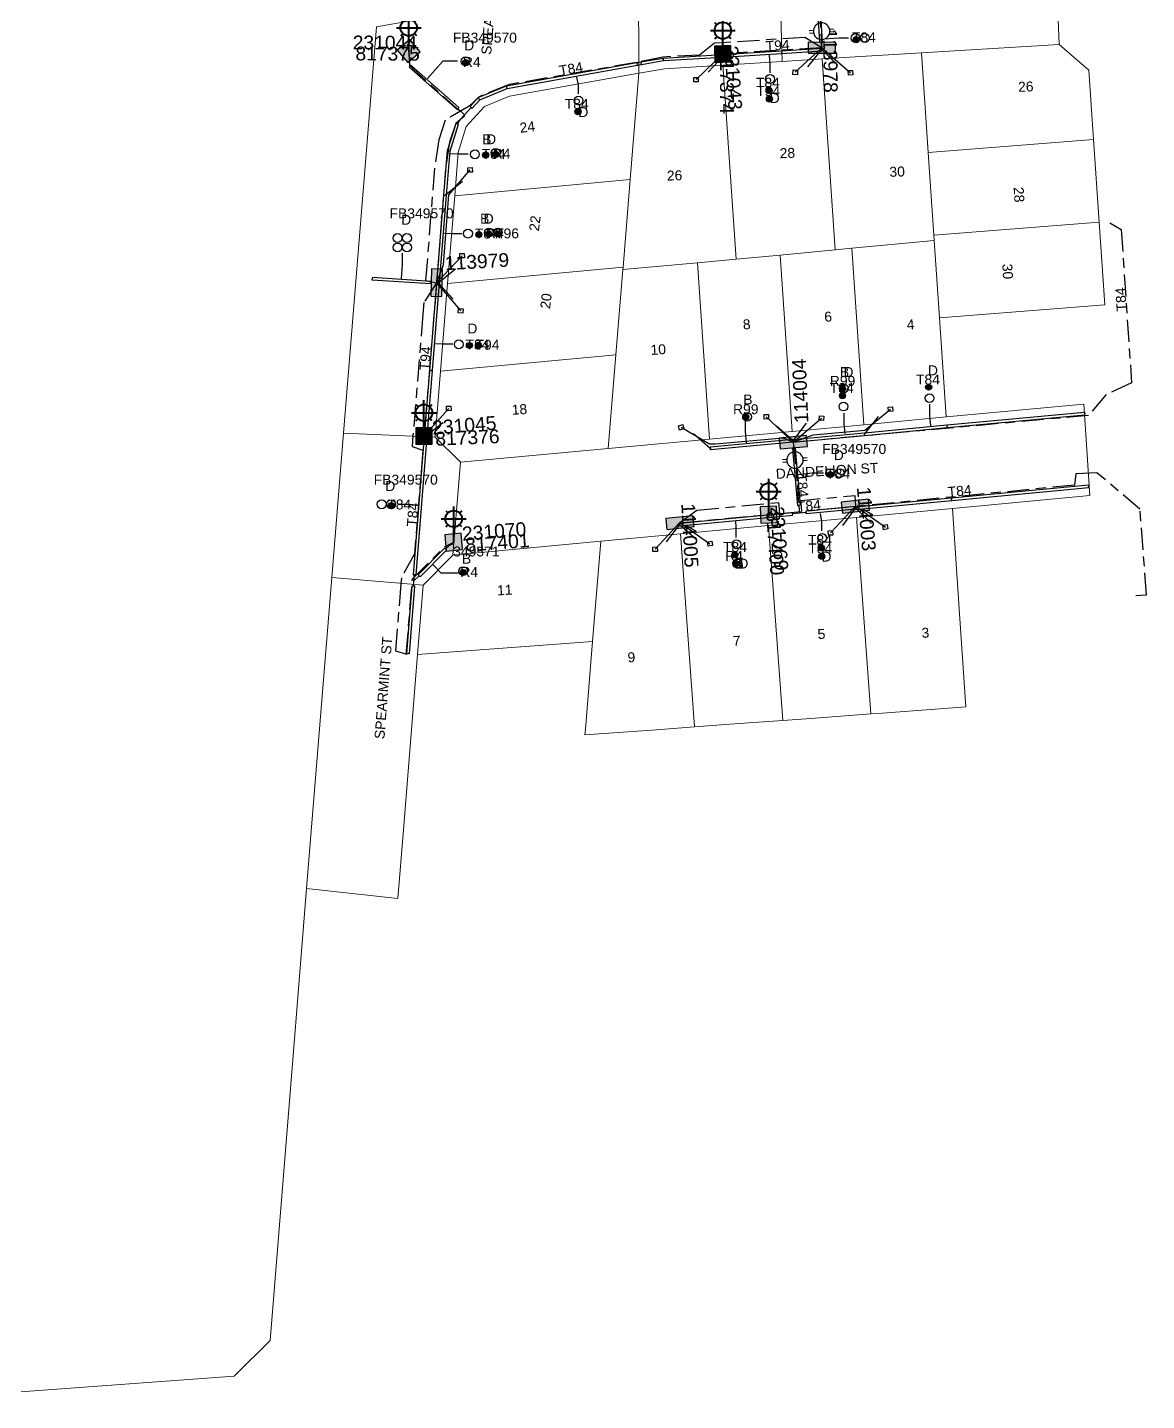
# Model space of a CAD drawing. Header units: metres. Extents: x 303957 to 307239, y 6268736 to 6272503.
# Drawn here: x 306156.7 to 306359.3, y 6269240.8 to 6269489.4 of the extents above; entities that cross this region are included whole.
import ezdxf
from ezdxf.enums import TextEntityAlignment as Align

# ---------------------------------------------------------------- set-up
doc = ezdxf.new("R2010")
doc.units = ezdxf.units.M
doc.linetypes.add('Cable Exist UG', pattern=[8.2, 4, -1.2, 1.8, -1.2])
doc.layers.get('0').update_dxf_attribs({"color": 6})
doc.layers.add('Cadastre Land Parcels_SP_EXT', color=9, linetype='Continuous', lineweight=5)
doc.layers.add('Cadastre Roads_SP_EXT', color=9, linetype='Continuous', lineweight=5)
for name, color, linetype in [('Duct_SP_EXT', 7, 'Continuous'), ('Equip_LV_EXT', 7, 'Continuous'), ('Equip_SP_SL_EXT', 7, 'Continuous'), ('Mains_LV_EXT', 7, 'Continuous'), ('Mains_LV_SL_EXT', 7, 'Continuous'), ('Services_SP_EXT', 7, 'Continuous'), ('SupportsUG_SP_LV_EXT', 7, 'Continuous'), ('SupportsUG_SP_LV_SL_EXT', 7, 'Continuous'), ('Trench_SP_EXT', 7, 'Continuous')]:
    doc.layers.add(name, color=color, linetype=linetype)
doc.styles.add('COLUMN_LABEL', font='arial.ttf')
doc.styles.add('iecARIAL', font='arial.ttf', dxfattribs={"height": 2})
doc.styles.add('POLE_LABEL', font='arial.ttf')
doc.styles.get("Standard").update_dxf_attribs({"font": 'arial.ttf'})

# ---------------------------------------------------------------- blocks, each defined once
blk = doc.blocks.new('COLUMN_EXT')
blk.add_hatch(color=256).paths.add_polyline_path([(-1.49, 1.48), (-1.49, -1.49), (1.48, -1.49), (1.48, 1.48)])
blk.add_lwpolyline([(-1.49, -1.49), (1.48, -1.49), (1.48, 1.48), (-1.49, 1.48)], close=True)
for tag, height, style, flags, p in [('ASSET_NUM', 2.5, 'COLUMN_LABEL', 8, (2, 2)), ('STRUCTURE_PLANT_NUMBER', 0.2, 'POLE_LABEL', 9, (1.81, 0.03)), ('STREET_CODE', 0.2, 'COLUMN_LABEL', 9, (1.81, -0.2))]:
    blk.add_attdef(tag, text='', height=height, dxfattribs=dict(style=style, flags=flags)).set_placement(p, align=Align.MIDDLE_LEFT)
at = {"flags": 1}
blk.add_attdef('Z', (1.81, -2.35), '', height=0.2, dxfattribs=at)
at = {"flags": 9}
for tag, p in [('COLUMN_TYPE', (1.81, -0.4)), ('OWNED_BY', (1.81, -0.6)), ('STATE', (1.81, -0.8)), ('USAGE', (1.81, -1)), ('STREETNAME', (1.81, -1.6)), ('SUBURB', (1.81, -1.8)), ('LEGEND', (1.81, -1.2)), ('LOCATION', (1.81, -1.4)), ('NOTES', (1.81, -2))]:
    blk.add_attdef(tag, text='', height=0.2, dxfattribs=at).set_placement(p, align=Align.MIDDLE_LEFT)
blk = doc.blocks.new('PILLAR_EXT')
blk.add_hatch(color=256).paths.add_polyline_path([(-2.475, 0.99), (-2.475, -0.99), (2.475, -0.99), (2.475, 0.99)])
blk.add_lwpolyline([(-2.475, -0.99), (2.475, -0.99), (2.475, 0.99), (-2.475, 0.99)], close=True)
at = {"style": 'iecARIAL', "flags": 8}
blk.add_attdef('ASSET_NUM', (1.5, 3.5), '', height=2.5, dxfattribs=at)
for tag, p, flags in [('OWNED_BY', (0, -0.2), 9), ('STATE', (0, -0.4), 9), ('SUPPORT_TYPE', (0, -0.6), 9), ('STREETNAME', (0, -1.8), 9), ('SUBURB', (0, -2), 1), ('USAGE', (0, -0.8), 9), ('LEGEND', (0, -1), 9), ('LOCATION', (0, -1.2), 9), ('NOTES', (0, -1.4), 9), ('PARENT', (0, -1.6), 9)]:
    blk.add_attdef(tag, p, '', height=0.2, dxfattribs=dict(flags=flags))
blk = doc.blocks.new('DUCT_EXT')
blk.add_circle((0, 0.8), 0.8)
at = {"flags": 1}
blk.add_attdef('Z', (0, 0), '', height=0.2, dxfattribs=at)
at = {"flags": 9}
for tag, p in [('DUCT_CODE', (0, 0)), ('XSECT_TYPE', (0, -0.2)), ('STATE', (0, -0.6)), ('FB_REFERENCE', (0, -0.4)), ('NOTES', (0, -0.8))]:
    blk.add_attdef(tag, text='', height=0.2, dxfattribs=at).set_placement(p, align=Align.MIDDLE_LEFT)
blk = doc.blocks.new('SL_LANTERN_EXT')
at = {"lineweight": 40}
for p, q in [((-1.46, 5.68), (-1.06, 5.28)), ((0, 1.97), (0, 6.47)), ((1.46, 5.68), (1.06, 5.28)), ((-2.25, 4.22), (2.25, 4.22)), ((-1.46, 2.76), (-1.06, 3.16)), ((0, 0), (0, 2.72)), ((1.46, 2.76), (1.06, 3.16))]:
    blk.add_line(p, q, dxfattribs=at)
blk.add_circle((0, 4.22), 1.5, dxfattribs=at)
at = {"style": 'iecARIAL', "flags": 8}
blk.add_attdef('ASSET_NUM', (1.5, 1.5), '', height=2.5, dxfattribs=at)
for tag, p, height, flags in [('OPERATING_VOLTAGE', (0.98, -1.65), 0.2, 9), ('ORIENTATION', (0.98, -1.85), 0.2, 9), ('OWNED_BY', (0.98, -2.05), 0.2, 9), ('STATE', (0.98, -2.25), 0.2, 9), ('CONSTRUCTED_VOLTAGE', (0.98, -0.65), 0.2, 9), ('CONTROL_TYPE', (0.98, -0.85), 0.2, 9), ('LANTERN_PURPOSE', (0.98, -1.05), 0.2, 9), ('LANTERN_TYPE', (0.98, -1.25), 0.2, 9), ('NO_PHASES', (0.98, -1.45), 0.2, 9), ('USAGE', (0.98, -2.45), 0.2, 9), ('CEXIST', (0.98, -2.65), 0.2, 9), ('LNUMBER', (2.18, -3.25), 2.5, 8), ('CNEW', (0.98, -2.85), 0.2, 9), ('CNUMBER', (0.98, -3.05), 0.2, 9), ('CREMOVE', (0.98, -3.25), 0.2, 9), ('CREPLACE', (0.98, -3.45), 0.2, 9), ('LKINGHEIGHT', (0.98, -3.65), 0.2, 9), ('LBRACKET', (0.98, -3.85), 0.2, 9), ('LBRACKETVOCAB', (0.98, -4.05), 0.2, 9), ('LCATEGORY', (0.98, -4.25), 0.2, 9), ('LCHARGE1', (0.98, -4.45), 0.2, 9), ('LCHARGE1PERCENT', (0.98, -4.65), 0.2, 9), ('LCHARGE2', (0.98, -4.85), 0.2, 9), ('LCHARGE2PERCENT', (0.98, -5.05), 0.2, 9), ('LCHARGE3', (0.98, -5.25), 0.2, 9), ('LCHARGE3PERCENT', (0.98, -5.45), 0.2, 9), ('LEXIST', (0.98, -5.65), 0.2, 9), ('LLAMP', (0.98, -5.85), 0.2, 9), ('LLAMPVOCAB', (0.98, -6.05), 0.2, 9), ('LMAST', (0.98, -6.25), 0.2, 9), ('LMASTVOCAB', (0.98, -6.45), 0.2, 9), ('LNEW', (0.98, -6.65), 0.2, 9), ('LANTNUMBER', (0.98, -6.85), 0.2, 9), ('LOUTREACH', (0.98, -7.25), 0.2, 9), ('LOUTREACHVOCAB', (0.98, -7.45), 0.2, 9), ('LRATECODE', (0.98, -7.65), 0.2, 9), ('STREETNAME', (0.98, -9.25), 0.2, 9), ('SUBURB', (0.98, -9.45), 0.2, 1), ('LREMOVE', (0.98, -7.85), 0.2, 9), ('LREPLACE', (0.98, -8.05), 0.2, 9), ('LTYPE', (0.98, -8.25), 0.2, 9), ('LTYPEVOCAB', (0.98, -8.45), 0.2, 9), ('LEGEND', (0.98, -8.65), 0.2, 9), ('LOCATION', (0.98, -8.85), 0.2, 9), ('NOTES', (0.98, -9.05), 0.2, 9)]:
    blk.add_attdef(tag, p, '', height=height, dxfattribs=dict(flags=flags))
blk = doc.blocks.new('CCP_EXT')
at = {"flags": 9}
blk.add_attdef('NOTES', text='', height=0.2, dxfattribs=at).set_placement((0, -2), align=Align.MIDDLE_LEFT)
blk.add_wipeout([(0, 0.57), (0.57, 0), (0, -0.57), (-0.57, 0)])
blk.add_lwpolyline([(-0.57, 0), (0, 0.57), (0.57, 0), (0, -0.57), (-0.57, 0)])
at = {"flags": 1}
blk.add_attdef('Z', (0, 0), '', height=0.2, dxfattribs=at)
at = {"flags": 9}
for tag, p in [('CCP_TYPE', (0, 0)), ('CONSTRUCTED_VOLTAGE', (0, -0.2)), ('OPERATING_VOLTAGE', (0, -0.6)), ('ORIENTATION', (0, -0.8)), ('OWNED_BY', (0, -1)), ('STATE', (0, -1.8)), ('NO_PHASES', (0, -0.4)), ('USAGE', (0, -1.2)), ('LEGEND', (0, -1.4)), ('LIFE_SUPPORT', (0, -1.6))]:
    blk.add_attdef(tag, text='', height=0.2, dxfattribs=at).set_placement(p, align=Align.MIDDLE_LEFT)
blk = doc.blocks.new('LV_UG_LINKS_OPEN_EXT')
blk.add_wipeout([(-0.25, 1.47), (-0.43, 1.43), (-0.61, 1.36), (-0.77, 1.28), (-0.93, 1.17), (-1.07, 1.05), (-1.19, 0.9), (-1.29, 0.75), (-1.38, 0.58), (-1.44, 0.4), (-1.48, 0.22), (-1.49, 0.03), (-1.49, -0.16), (-1.45, -0.34), (-1.4, -0.52), (-1.32, -0.69), (-1.23, -0.85), (-1.11, -1), (-0.98, -1.13), (-0.83, -1.24), (-0.66, -1.34), (-0.49, -1.41), (-0.31, -1.46), (-0.13, -1.49), (0.06, -1.49), (0.25, -1.47), (0.43, -1.43), (0.61, -1.36), (0.77, -1.28), (0.93, -1.17), (1.07, -1.05), (1.19, -0.9), (1.29, -0.75), (1.38, -0.58), (1.44, -0.4), (1.48, -0.22), (1.49, -0.03), (1.49, 0.16), (1.45, 0.34), (1.4, 0.52), (1.32, 0.69), (1.23, 0.85), (1.11, 1), (0.98, 1.13), (0.83, 1.24), (0.66, 1.34), (0.49, 1.41), (0.31, 1.46), (0.13, 1.49), (-0.06, 1.49)])
for p, q in [((-0.25, 1.47), (-0.25, 2.22)), ((0.25, 1.47), (0.25, 2.22)), ((-0.25, -1.47), (-0.25, -2.22)), ((0.25, -1.47), (0.25, -2.22))]:
    blk.add_line(p, q)
blk.add_lwpolyline([(0, -1.49, 1), (0, 1.49, 1)], format="xyb", close=True)
at = {"flags": 9}
for tag, p in [('ACTUAL_STATUS', (0, 0)), ('CONSTRUCTED_VOLTAGE', (0, -0.2)), ('OPERATING_VOLTAGE', (0, -0.6)), ('ORIENTATION', (0, -0.8)), ('STATE', (0, -1)), ('SWITCH_TYPE', (0, -1.2)), ('NO_PHASES', (0, -0.4)), ('USAGE', (0, -1.4)), ('NOTES', (0, -1.6))]:
    blk.add_attdef(tag, text='', height=0.2, dxfattribs=at).set_placement(p, align=Align.MIDDLE_LEFT)
at = {"flags": 1}
blk.add_attdef('Z', (0, 0), '', height=0.2, dxfattribs=at)
blk = doc.blocks.new('CABLE_LARGE_EXT')
h = blk.add_hatch(color=256)
edge = h.paths.add_edge_path()
edge.add_arc((0, 0.55), 0.55, 0, 360)
blk.add_circle((0, 0.55), 0.55)
at = {"flags": 1}
blk.add_attdef('Z', (0, 0), '', height=0.2, dxfattribs=at)
at = {"flags": 9}
for tag, p in [('COND_CODE', (0, 0)), ('STATE', (0, -0.4)), ('XSECT_SIZE', (0, -0.6)), ('FB_REFERENCE', (0, -0.2)), ('NOTES', (0, -0.8))]:
    blk.add_attdef(tag, text='', height=0.2, dxfattribs=at).set_placement(p, align=Align.MIDDLE_LEFT)

msp = doc.modelspace()

# ---------------------------------------------------------------- linework, layer by layer
at = {"layer": 'Cadastre Land Parcels_SP_EXT', "linetype": 'Continuous'}
msp.add_lwpolyline([(306133.97, 6269240.78), (306194.18, 6269245.2), (306200.66, 6269251.63), (306205.01, 6269305.5), (306207.28, 6269333.48), (306211.83, 6269389.77), (306213.95, 6269415.91), (306219.9, 6269489.52)], dxfattribs=at)
for points in [[(306305.95, 6269449.4), (306320.89, 6269450.8), (306320.83, 6269451.8), (306319.81, 6269466.76), (306318.58, 6269484.79), (306300.61, 6269483.69), (306302.96, 6269449.12), (306305.95, 6269449.4)], [(306349.72, 6269469.11), (306348.87, 6269481.65), (306343.54, 6269486.33), (306318.58, 6269484.79), (306319.81, 6269466.76), (306349.72, 6269469.11)], [(306278.06, 6269446.79), (306285.03, 6269447.45), (306282.64, 6269482.58), (306272.05, 6269481.93), (306267.42, 6269481.11), (306265.85, 6269461.84), (306264.56, 6269445.97), (306264.52, 6269445.54), (306278.06, 6269446.79)], [(306293, 6269448.19), (306302.96, 6269449.12), (306300.61, 6269483.69), (306293.39, 6269483.24), (306282.64, 6269482.58), (306285.03, 6269447.45), (306293, 6269448.19)], [(306265.85, 6269461.84), (306267.42, 6269481.11), (306244.02, 6269476.95), (306239.48, 6269475.06), (306236.17, 6269471.43), (306234.72, 6269466.74), (306234.08, 6269458.89), (306265.85, 6269461.84)], [(306350.74, 6269454.15), (306349.72, 6269469.11), (306319.81, 6269466.76), (306320.83, 6269451.8), (306350.74, 6269454.15)], [(306264.56, 6269445.97), (306265.85, 6269461.84), (306234.08, 6269458.89), (306232.79, 6269443.02), (306264.56, 6269445.97)], [(306351.76, 6269439.19), (306350.74, 6269454.15), (306320.83, 6269451.8), (306320.89, 6269450.8), (306321.84, 6269436.84), (306351.76, 6269439.19)], [(306323.06, 6269418.87), (306321.84, 6269436.84), (306320.89, 6269450.8), (306305.95, 6269449.4), (306308.12, 6269417.47), (306323.06, 6269418.87)], [(306295.17, 6269416.26), (306293, 6269448.19), (306285.03, 6269447.45), (306278.06, 6269446.79), (306280.22, 6269414.87), (306295.17, 6269416.26)], [(306308.12, 6269417.47), (306305.95, 6269449.4), (306302.96, 6269449.12), (306293, 6269448.19), (306295.17, 6269416.26), (306308.12, 6269417.47)], [(306263.26, 6269430.1), (306264.52, 6269445.54), (306264.56, 6269445.97), (306232.79, 6269443.02), (306231.51, 6269427.15), (306263.26, 6269430.1)], [(306280.22, 6269414.87), (306278.06, 6269446.79), (306264.52, 6269445.54), (306263.26, 6269430.1), (306261.88, 6269413.16), (306280.22, 6269414.87)], [(306261.88, 6269413.16), (306263.26, 6269430.1), (306231.51, 6269427.15), (306230.54, 6269415.19), (306235.11, 6269410.67), (306261.88, 6269413.16)], [(306298.54, 6269364.29), (306309.44, 6269365.1), (306306.84, 6269400.69), (306290.9, 6269399.2), (306293.47, 6269363.92), (306298.54, 6269364.29)], [(306311.51, 6269365.25), (306326.63, 6269366.36), (306326.51, 6269368.16), (306325.42, 6269384.12), (306324.19, 6269402.31), (306306.84, 6269400.69), (306309.44, 6269365.1), (306311.51, 6269365.25)], [(306270.59, 6269362.24), (306277.5, 6269362.75), (306274.96, 6269397.71), (306260.51, 6269396.37), (306259.04, 6269378.21), (306257.76, 6269362.33), (306257.67, 6269361.29), (306270.59, 6269362.24)], [(306285.56, 6269363.34), (306293.47, 6269363.92), (306290.9, 6269399.2), (306274.96, 6269397.71), (306277.5, 6269362.75), (306285.56, 6269363.34)], [(306259.04, 6269378.21), (306260.51, 6269396.37), (306233.75, 6269393.87), (306228.37, 6269388.43), (306227.36, 6269375.87), (306259.04, 6269378.21)]]:
    msp.add_lwpolyline(points, close=True, dxfattribs=at)
at = {"layer": 'Cadastre Roads_SP_EXT', "linetype": 'Continuous'}
msp.add_lwpolyline([(306224.79, 6269344.13), (306226.07, 6269360), (306227.36, 6269375.87), (306228.37, 6269388.43), (306211.83, 6269389.77), (306207.28, 6269333.48), (306223.78, 6269331.67), (306224.79, 6269344.13)], close=True, dxfattribs=at)
at = {"layer": 'Duct_SP_EXT'}
for p, q in [((306282.52, 6269484.52), (306293.27, 6269485.18)), ((306282.55, 6269484.04), (306293.3, 6269484.7)), ((306293.27, 6269485.18), (306300.49, 6269485.62)), ((306293.27, 6269485.18), (306293.29, 6269484.94)), ((306293.3, 6269484.7), (306293.29, 6269484.94)), ((306293.3, 6269484.7), (306300.52, 6269485.14)), ((306300.49, 6269485.62), (306300.51, 6269485.38)), ((306300.52, 6269485.14), (306300.51, 6269485.38)), ((306225.86, 6269482.21), (306226.02, 6269482.39)), ((306234.52, 6269474.55), (306225.86, 6269482.21)), ((306226.17, 6269482.57), (306226.02, 6269482.39)), ((306234.83, 6269474.91), (306226.17, 6269482.57)), ((306243.47, 6269478.82), (306267.08, 6269483.02)), ((306243.6, 6269478.36), (306267.16, 6269482.54)), ((306267.08, 6269483.02), (306267.8, 6269483.14)), ((306267.08, 6269483.02), (306267.12, 6269482.78)), ((306267.16, 6269482.54), (306267.12, 6269482.78)), ((306267.16, 6269482.54), (306267.88, 6269482.67)), ((306267.8, 6269483.14), (306271.82, 6269483.86)), ((306267.8, 6269483.14), (306267.8, 6269483.14)), ((306267.8, 6269483.14), (306267.84, 6269482.91)), ((306267.8, 6269483.14), (306267.84, 6269482.91)), ((306267.88, 6269482.67), (306267.84, 6269482.91)), ((306267.88, 6269482.67), (306267.84, 6269482.91)), ((306267.88, 6269482.67), (306271.88, 6269483.38)), ((306267.88, 6269482.67), (306267.88, 6269482.67)), ((306271.82, 6269483.86), (306282.52, 6269484.52)), ((306271.82, 6269483.86), (306271.85, 6269483.62)), ((306271.88, 6269483.38), (306271.85, 6269483.62)), ((306271.88, 6269483.38), (306282.55, 6269484.04)), ((306282.52, 6269484.52), (306282.54, 6269484.28)), ((306282.52, 6269484.52), (306282.54, 6269484.28)), ((306282.55, 6269484.04), (306282.54, 6269484.28)), ((306282.55, 6269484.04), (306282.54, 6269484.28)), ((306238.33, 6269476.69), (306243.47, 6269478.82)), ((306238.62, 6269476.28), (306243.6, 6269478.36)), ((306243.47, 6269478.82), (306243.53, 6269478.59)), ((306243.6, 6269478.36), (306243.53, 6269478.59)), ((306234.52, 6269474.55), (306234.68, 6269474.73)), ((306234.83, 6269474.91), (306234.68, 6269474.73)), ((306236.86, 6269475.07), (306238.33, 6269476.69)), ((306236.86, 6269475.07), (306237.04, 6269474.91)), ((306237.21, 6269474.74), (306237.04, 6269474.91)), ((306237.21, 6269474.74), (306238.62, 6269476.28)), ((306238.33, 6269476.69), (306238.48, 6269476.49)), ((306238.62, 6269476.28), (306238.48, 6269476.49)), ((306232.8, 6269467.11), (306234.32, 6269472)), ((306233.28, 6269467.02), (306234.78, 6269471.86)), ((306234.32, 6269472), (306234.55, 6269471.93)), ((306234.78, 6269471.86), (306234.55, 6269471.93)), ((306232.14, 6269459.05), (306232.8, 6269467.11)), ((306232.62, 6269459.01), (306233.28, 6269467.02)), ((306232.8, 6269467.11), (306233.04, 6269467.06)), ((306233.28, 6269467.02), (306233.04, 6269467.06)), ((306230.86, 6269443.17), (306232.14, 6269459.05)), ((306231.34, 6269443.14), (306232.62, 6269459.01)), ((306232.14, 6269459.05), (306232.38, 6269459.03)), ((306232.14, 6269459.05), (306232.38, 6269459.03)), ((306232.62, 6269459.01), (306232.38, 6269459.03)), ((306232.62, 6269459.01), (306232.38, 6269459.03)), ((306219.16, 6269443.65), (306219.17, 6269443.89)), ((306229.77, 6269442.95), (306219.16, 6269443.65)), ((306219.19, 6269444.13), (306219.17, 6269443.89)), ((306229.81, 6269443.42), (306219.19, 6269444.13)), ((306229.58, 6269427.3), (306230.86, 6269443.17)), ((306229.77, 6269442.95), (306229.79, 6269443.18)), ((306229.81, 6269443.42), (306229.79, 6269443.18)), ((306230.05, 6269427.26), (306231.34, 6269443.14)), ((306230.86, 6269443.17), (306231.1, 6269443.15)), ((306230.86, 6269443.17), (306231.1, 6269443.16)), ((306231.34, 6269443.14), (306231.1, 6269443.16)), ((306231.34, 6269443.14), (306231.1, 6269443.15)), ((306228.61, 6269415.34), (306229.58, 6269427.3)), ((306229.09, 6269415.3), (306230.05, 6269427.26)), ((306229.58, 6269427.3), (306229.81, 6269427.28)), ((306230.05, 6269427.26), (306229.81, 6269427.28)), ((306323.2, 6269417.42), (306348.11, 6269419.74)), ((306323.24, 6269416.94), (306348.15, 6269419.27)), ((306348.11, 6269419.74), (306348.13, 6269419.51)), ((306348.15, 6269419.27), (306348.13, 6269419.51)), ((306228.58, 6269415.37), (306226.55, 6269390.3)), ((306229.06, 6269415.33), (306227.03, 6269390.26)), ((306228.58, 6269415.37), (306228.82, 6269415.35)), ((306228.61, 6269415.34), (306228.85, 6269415.32)), ((306229.06, 6269415.33), (306228.82, 6269415.35)), ((306229.09, 6269415.3), (306228.85, 6269415.32)), ((306295.31, 6269414.81), (306308.26, 6269416.02)), ((306295.35, 6269414.33), (306308.3, 6269415.54)), ((306308.26, 6269416.02), (306323.2, 6269417.42)), ((306308.26, 6269416.02), (306308.28, 6269415.78)), ((306308.26, 6269416.02), (306308.28, 6269415.78)), ((306308.3, 6269415.54), (306308.28, 6269415.78)), ((306308.3, 6269415.54), (306308.28, 6269415.78)), ((306308.3, 6269415.54), (306323.24, 6269416.94)), ((306323.2, 6269417.42), (306323.22, 6269417.18)), ((306323.24, 6269416.94), (306323.22, 6269417.18)), ((306280.36, 6269413.42), (306280.38, 6269413.18)), ((306280.4, 6269412.94), (306280.38, 6269413.18)), ((306295.31, 6269414.81), (306295.33, 6269414.57)), ((306295.31, 6269414.81), (306295.33, 6269414.57)), ((306295.35, 6269414.33), (306295.33, 6269414.57)), ((306295.35, 6269414.33), (306295.33, 6269414.57)), ((306324.01, 6269404.24), (306348.82, 6269406.56)), ((306324.05, 6269403.76), (306348.87, 6269406.08)), ((306348.82, 6269406.56), (306348.84, 6269406.32)), ((306348.87, 6269406.08), (306348.84, 6269406.32)), ((306296.13, 6269402.84), (306296.37, 6269402.86)), ((306296.61, 6269402.88), (306296.37, 6269402.86)), ((306306.63, 6269402.64), (306297.66, 6269401.79)), ((306306.63, 6269402.64), (306306.66, 6269402.4)), ((306306.66, 6269402.62), (306324.01, 6269404.24)), ((306306.66, 6269402.62), (306306.69, 6269402.38)), ((306306.71, 6269402.14), (306324.05, 6269403.76)), ((306324.01, 6269404.24), (306324.03, 6269404)), ((306324.05, 6269403.76), (306324.03, 6269404)), ((306274.78, 6269399.64), (306290.72, 6269401.13)), ((306274.82, 6269399.17), (306290.77, 6269400.65)), ((306290.72, 6269401.13), (306290.95, 6269401.16)), ((306290.72, 6269401.13), (306290.75, 6269400.89)), ((306290.77, 6269400.65), (306290.75, 6269400.89)), ((306290.77, 6269400.65), (306291.01, 6269400.68)), ((306290.95, 6269401.16), (306290.98, 6269400.92)), ((306290.96, 6269401.16), (306295.24, 6269401.55)), ((306290.96, 6269401.16), (306290.98, 6269400.92)), ((306291.01, 6269400.68), (306290.98, 6269400.92)), ((306291, 6269400.68), (306290.98, 6269400.92)), ((306291, 6269400.68), (306295.29, 6269401.08)), ((306295.24, 6269401.55), (306295.26, 6269401.31)), ((306295.29, 6269401.08), (306295.26, 6269401.31)), ((306297.66, 6269401.79), (306297.68, 6269401.55)), ((306297.7, 6269401.31), (306297.68, 6269401.55)), ((306306.68, 6269402.16), (306297.7, 6269401.31)), ((306306.68, 6269402.16), (306306.66, 6269402.4)), ((306306.71, 6269402.14), (306306.69, 6269402.38)), ((306274.78, 6269399.64), (306274.8, 6269399.4)), ((306274.82, 6269399.17), (306274.8, 6269399.4)), ((306232.25, 6269395.11), (306227.48, 6269390.28)), ((306232.59, 6269394.77), (306227.82, 6269389.95)), ((306232.25, 6269395.11), (306232.42, 6269394.94)), ((306232.59, 6269394.77), (306232.42, 6269394.94)), ((306226.55, 6269390.3), (306226.79, 6269390.28)), ((306227.03, 6269390.26), (306226.79, 6269390.28)), ((306227.48, 6269390.28), (306227.65, 6269390.12)), ((306225.42, 6269376.03), (306226.39, 6269388.28)), ((306225.9, 6269375.99), (306226.87, 6269388.24)), ((306226.39, 6269388.28), (306226.63, 6269388.26)), ((306226.87, 6269388.24), (306226.63, 6269388.26)), ((306227.82, 6269389.95), (306227.65, 6269390.12)), ((306225.42, 6269376.03), (306225.66, 6269376.01)), ((306225.9, 6269375.99), (306225.66, 6269376.01))]:
    msp.add_line(p, q, dxfattribs=at)
for points in [[(306305.4, 6269487.47), (306303.7, 6269487.47), (306300.88, 6269487.25)], [(306234.61, 6269483.26), (306231.96, 6269483.26), (306229.18, 6269480.13)], [(306291.19, 6269481.18), (306291.19, 6269482.75), (306291.05, 6269484.35)], [(306256.49, 6269477.35), (306256.49, 6269478.92), (306256.21, 6269480.38)], [(306236.54, 6269466.47), (306234.74, 6269466.47), (306233.36, 6269466.53)], [(306235.38, 6269452), (306233.59, 6269452), (306232.21, 6269452.06)], [(306224.59, 6269448.55), (306224.59, 6269446.46), (306224.42, 6269443.93)], [(306233.76, 6269432.03), (306231.97, 6269432.03), (306230.59, 6269432.08)], [(306320.05, 6269421.19), (306320.05, 6269419.16), (306320.22, 6269417.28)], [(306286.66, 6269418.2), (306286.66, 6269416.26), (306286.84, 6269414.17)], [(306304.53, 6269419.58), (306304.53, 6269417.64), (306304.72, 6269415.89)], [(306300.83, 6269408.67), (306298.73, 6269408.67), (306296.29, 6269408.4)], [(306223.8, 6269403.06), (306225.65, 6269403.06), (306227.3, 6269402.93)], [(306285.05, 6269397.04), (306285.05, 6269398.9), (306284.97, 6269399.97)], [(306235.02, 6269390.6), (306231.65, 6269390.6), (306230.12, 6269392.13)]]:
    msp.add_lwpolyline(points, dxfattribs=at)
at = {"layer": 'Mains_LV_EXT', "linetype": 'Cable Exist UG'}
for points in [[(306300.49, 6269485.73), (306282.68, 6269484.63)], [(306230.8, 6269443.18), (306228.5, 6269439.57), (306228.5, 6269439.57), (306228.33, 6269437.47), (306226.53, 6269415.54), (306226.37, 6269413.53), (306228.32, 6269412.84), (306228.32, 6269412.84), (306226.79, 6269394.08), (306224.43, 6269389.72), (306224.43, 6269389.72), (306224.35, 6269388.68), (306223.37, 6269376.53), (306225.38, 6269375.94)], [(306230.78, 6269443), (306230.33, 6269437.31), (306228.52, 6269415.38)]]:
    msp.add_lwpolyline(points, dxfattribs=at)
at = {"layer": 'Mains_LV_SL_EXT', "linetype": 'Cable Exist UG'}
for points in [[(306274.82, 6269399.7), (306290.7, 6269401.18)], [(306225.32, 6269375.86), (306226.43, 6269389.57), (306232.34, 6269395.42), (306233.91, 6269396.21)]]:
    msp.add_lwpolyline(points, dxfattribs=at)
at = {"layer": 'Trench_SP_EXT', "linetype": 'Cable Exist UG'}
for points in [[(306226.02, 6269482.39), (306225.77, 6269485.13)], [(306300.53, 6269485.72), (306300.47, 6269486.59)], [(306300.51, 6269485.38), (306303.68, 6269482.37)], [(306234.68, 6269474.73), (306235.83, 6269473.58)], [(306237.04, 6269474.91), (306235.83, 6269473.58)], [(306235.83, 6269473.58), (306235.03, 6269472.67), (306234.55, 6269471.93)], [(306231.1, 6269443.16), (306234.54, 6269445.95)], [(306228.82, 6269415.35), (306232.29, 6269418.2)], [(306295.33, 6269414.57), (306298.03, 6269418.07)], [(306295.36, 6269414.27), (306295.45, 6269413.52)], [(306296.37, 6269402.86), (306296.52, 6269401.44)], [(306296.53, 6269401.44), (306295.26, 6269401.31)], [(306297.68, 6269401.55), (306296.53, 6269401.44)], [(306306.69, 6269402.38), (306309.95, 6269399.2)], [(306274.8, 6269399.4), (306278.05, 6269396.49)], [(306226.7, 6269389.19), (306226.79, 6269390.28)], [(306226.63, 6269388.26), (306226.7, 6269389.19)], [(306227.65, 6269390.12), (306226.7, 6269389.2)]]:
    msp.add_lwpolyline(points, dxfattribs=at)
msp.add_lwpolyline([(306232.42, 6269394.94), (306232.98, 6269395.5), (306232.98, 6269395.5, -0.131129), (306233.57, 6269395.83), (306233.57, 6269395.83), (306233.93, 6269395.92)], format="xyb", dxfattribs=at)

# ---------------------------------------------------------------- block references
at = {"layer": 'Duct_SP_EXT'}
for name, p in [('DUCT_EXT', (306306.64, 6269486.68)), ('DUCT_EXT', (306308.34, 6269486.68)), ('DUCT_EXT', (306236.05, 6269482.45)), ('CABLE_LARGE_EXT', (306236.08, 6269482.48)), ('DUCT_EXT', (306291.16, 6269479.25)), ('DUCT_EXT', (306256.51, 6269475.35)), ('DUCT_EXT', (306241.49, 6269465.87)), ('DUCT_EXT', (306237.74, 6269465.61)), ('CABLE_LARGE_EXT', (306239.68, 6269465.76)), ('CABLE_LARGE_EXT', (306241.49, 6269465.87)), ('DUCT_EXT', (306236.49, 6269451.27)), ('CABLE_LARGE_EXT', (306238.45, 6269451.35)), ('DUCT_EXT', (306240.26, 6269451.46)), ('CABLE_LARGE_EXT', (306240.26, 6269451.46)), ('DUCT_EXT', (306241.9, 6269451.46)), ('CABLE_LARGE_EXT', (306241.9, 6269451.46)), ('DUCT_EXT', (306223.74, 6269450.46)), ('DUCT_EXT', (306223.74, 6269448.76)), ('DUCT_EXT', (306225.44, 6269450.46)), ('DUCT_EXT', (306225.44, 6269448.76)), ('DUCT_EXT', (306234.82, 6269431.21)), ('CABLE_LARGE_EXT', (306236.74, 6269431.26)), ('CABLE_LARGE_EXT', (306238.38, 6269431.3)), ('DUCT_EXT', (306320.05, 6269421.47)), ('DUCT_EXT', (306304.46, 6269419.95)), ('DUCT_EXT', (306302.07, 6269407.9)), ('CABLE_LARGE_EXT', (306302.07, 6269407.9)), ('DUCT_EXT', (306303.77, 6269407.9)), ('DUCT_EXT', (306220.87, 6269402.26)), ('DUCT_EXT', (306222.57, 6269402.26)), ('CABLE_LARGE_EXT', (306222.59, 6269402.28)), ('DUCT_EXT', (306300.6, 6269396.14)), ('DUCT_EXT', (306285.1, 6269395.01)), ('DUCT_EXT', (306235.62, 6269390.16)), ('CABLE_LARGE_EXT', (306235.62, 6269390.16))]:
    msp.add_blockref(name, p, dxfattribs=at)
for name, p, rotation in [('CABLE_LARGE_EXT', (306306.21, 6269487.17), 269.9999999999998), ('CABLE_LARGE_EXT', (306290.45, 6269477.96), 269.9999999999998), ('CABLE_LARGE_EXT', (306290.51, 6269476.46), 269.9999999999998), ('CABLE_LARGE_EXT', (306255.85, 6269474.14), 269.9999999999998), ('DUCT_EXT', (306303.74, 6269424.01), 270.3390244199623), ('CABLE_LARGE_EXT', (306303.74, 6269424.01), 270.3390244199623), ('CABLE_LARGE_EXT', (306303.74, 6269422.72), 270.3390244199623), ('CABLE_LARGE_EXT', (306319.34, 6269424.26), 270.3390244199623), ('DUCT_EXT', (306286.22, 6269418.88), 270.3390244199623), ('CABLE_LARGE_EXT', (306286.22, 6269418.88), 270.3390244199623), ('CABLE_LARGE_EXT', (306299.91, 6269395.16), 269.9999999999998), ('CABLE_LARGE_EXT', (306285.35, 6269393.9), 90.33902441996251), ('DUCT_EXT', (306284.45, 6269392.32), 270.3390244199623), ('CABLE_LARGE_EXT', (306284.45, 6269392.32), 270.3390244199623), ('CABLE_LARGE_EXT', (306299.96, 6269393.65), 269.9999999999998)]:
    msp.add_blockref(name, p, dxfattribs=dict(at, rotation=rotation))
at = {"layer": 'Equip_SP_SL_EXT'}
ref = msp.add_blockref('SL_LANTERN_EXT', (306225.77, 6269485.13), dxfattribs=at)
ref.add_attrib('ASSET_NUM', '231044', dxfattribs={"layer": '0', "height": 2.5, "rotation": 359.7652, "style": 'iecARIAL'}).set_placement((306227.27, 6269486.63), align=Align.MIDDLE_RIGHT)
ref = msp.add_blockref('SL_LANTERN_EXT', (306282.62, 6269484.6), dxfattribs=at)
ref.add_attrib('ASSET_NUM', '231043', dxfattribs={"layer": '0', "height": 2.5, "rotation": 273.8956, "style": 'iecARIAL'}).set_placement((306284.12, 6269486.1), align=Align.MIDDLE_LEFT)
ref = msp.add_blockref('SL_LANTERN_EXT', (306228.51, 6269415.41), dxfattribs=at)
ref.add_attrib('ASSET_NUM', '231045', dxfattribs={"layer": '0', "height": 2.5, "rotation": 4.5384, "style": 'iecARIAL'}).set_placement((306230.01, 6269416.91), align=Align.MIDDLE_LEFT)
ref = msp.add_blockref('SL_LANTERN_EXT', (306290.93, 6269401.17), dxfattribs=at)
ref.add_attrib('ASSET_NUM', '231069', dxfattribs={"layer": '0', "height": 2.5, "rotation": 274.0856, "style": 'iecARIAL'}).set_placement((306292.43, 6269402.67), align=Align.MIDDLE_LEFT)
ref = msp.add_blockref('SL_LANTERN_EXT', (306233.91, 6269396.21), dxfattribs=at)
ref.add_attrib('ASSET_NUM', '231070', dxfattribs={"layer": '0', "height": 2.5, "rotation": 4.4922, "style": 'iecARIAL'}).set_placement((306235.41, 6269397.71), align=Align.MIDDLE_LEFT)
at = {"layer": 'SupportsUG_SP_LV_EXT'}
ref = msp.add_blockref('PILLAR_EXT', (306300.53, 6269485.72), dxfattribs=dict(at, rotation=179.5203854522004))
ref.add_attrib('ASSET_NUM', '113978', dxfattribs={"layer": '0', "height": 2.5, "rotation": 270.6904, "style": 'iecARIAL'}).set_placement((306302.03, 6269489.22), align=Align.MIDDLE_LEFT)
ref = msp.add_blockref('PILLAR_EXT', (306230.8, 6269443.18), dxfattribs=dict(at, rotation=268.5277549382071))
ref.add_attrib('ASSET_NUM', '113979', dxfattribs={"layer": '0', "height": 2.5, "rotation": 3.2415, "style": 'iecARIAL'}).set_placement((306232.3, 6269446.68), align=Align.MIDDLE_LEFT)
ref = msp.add_blockref('PILLAR_EXT', (306295.37, 6269414.28), dxfattribs=dict(at, rotation=5.160821873473834))
ref.add_attrib('ASSET_NUM', '114004', dxfattribs={"layer": '0', "height": 2.5, "rotation": 92.414, "style": 'iecARIAL'}).set_placement((306296.87, 6269417.78), align=Align.MIDDLE_LEFT)
ref = msp.add_blockref('PILLAR_EXT', (306306.63, 6269402.72), dxfattribs=dict(at, rotation=186.0008148665163))
ref.add_attrib('ASSET_NUM', '114003', dxfattribs={"layer": '0', "height": 2.5, "rotation": 274.7886, "style": 'iecARIAL'}).set_placement((306308.13, 6269406.22), align=Align.MIDDLE_LEFT)
ref = msp.add_blockref('PILLAR_EXT', (306274.85, 6269399.75), dxfattribs=dict(at, rotation=185.8509697583528))
ref.add_attrib('ASSET_NUM', '114005', dxfattribs={"layer": '0', "height": 2.5, "rotation": 273.1322, "style": 'iecARIAL'}).set_placement((306276.35, 6269403.25), align=Align.MIDDLE_LEFT)
at = {"layer": 'SupportsUG_SP_LV_SL_EXT'}
ref = msp.add_blockref('COLUMN_EXT', (306225.77, 6269485.13), dxfattribs=dict(at, rotation=310.2363583974023))
ref.add_attrib('ASSET_NUM', '817375', dxfattribs={"layer": '0', "height": 2.5, "rotation": 359.7652, "style": 'COLUMN_LABEL'}).set_placement((306227.77, 6269485.88), align=Align.TOP_RIGHT)
ref = msp.add_blockref('COLUMN_EXT', (306282.62, 6269484.6), dxfattribs=dict(at, rotation=91.85046952076665))
ref.add_attrib('ASSET_NUM', '817374', dxfattribs={"layer": '0', "height": 2.5, "rotation": 270, "style": 'COLUMN_LABEL'}).set_placement((306284.62, 6269485.35), align=Align.TOP_LEFT)
ref = msp.add_blockref('COLUMN_EXT', (306228.51, 6269415.41), dxfattribs=dict(at, rotation=180.1016706207798))
ref.add_attrib('ASSET_NUM', '817376', dxfattribs={"layer": '0', "height": 2.5, "rotation": 2.3523, "style": 'COLUMN_LABEL'}).set_placement((306230.51, 6269416.16), align=Align.TOP_LEFT)
ref = msp.add_blockref('COLUMN_EXT', (306290.93, 6269401.17), dxfattribs=dict(at, rotation=272.7460381925027))
ref.add_attrib('ASSET_NUM', '817400', dxfattribs={"layer": '0', "height": 2.5, "rotation": 274.0856, "style": 'COLUMN_LABEL'}).set_placement((306292.93, 6269401.92), align=Align.TOP_LEFT)
ref = msp.add_blockref('COLUMN_EXT', (306233.91, 6269396.21), dxfattribs=dict(at, rotation=275.4670475567293))
ref.add_attrib('ASSET_NUM', '817401', dxfattribs={"layer": '0', "height": 2.5, "rotation": 4.1051, "style": 'COLUMN_LABEL'}).set_placement((306235.91, 6269396.96), align=Align.TOP_LEFT)

# ---------------------------------------------------------------- texts
at = {"layer": 'Cadastre Land Parcels_SP_EXT', "linetype": 'Continuous'}
for s, rotation, p in [('26', 1.9757, (306336.1, 6269477.73)), ('24', 7.465, (306245.96, 6269470.29)), ('28', 1.9723, (306292.94, 6269465.71)), ('26', 1.9718, (306272.52, 6269461.65)), ('30', 1.9766, (306312.81, 6269462.34)), ('28', 273.2632, (306335.27, 6269460.46)), ('22', 83.0827, (306249.32, 6269452.43)), ('30', 273.2672, (306333.21, 6269446.56)), ('20', 83.0897, (306251.33, 6269438.36)), ('6', 3.4938, (306301.04, 6269436.09)), ('8', 3.488, (306286.3, 6269434.71)), ('4', 3.4918, (306315.97, 6269434.68)), ('10', 3.4714, (306269.59, 6269430.09)), ('18', 3.4837, (306244.46, 6269419.25)), ('11', 3.4864, (306241.81, 6269386.55)), ('5', 3.4911, (306299.84, 6269378.64)), ('3', 3.4931, (306318.65, 6269378.85)), ('7', 3.4802, (306284.48, 6269377.38)), ('9', 3.4745, (306265.43, 6269374.42))]:
    msp.add_text(s, height=1.8, rotation=rotation, dxfattribs=at).set_placement(p)
at = {"layer": 'Cadastre Roads_SP_EXT'}
for s, rotation, p in [('SPEARMINT ST', 85.3556, (306240.68, 6269484.39)), ('DANDELION ST', 3.4911, (306292.27, 6269407.66)), ('SPEARMINT ST', 85.5694, (306221.35, 6269360.48))]:
    msp.add_text(s, height=1.8, rotation=rotation, dxfattribs=at).set_placement(p)
at = {"layer": 'Duct_SP_EXT'}
for s, p in [('FB349570', (306233.75, 6269486.65)), ('T84', (306306, 6269486.71)), ('D', (306235.8, 6269485.25)), ('R4', (306235.57, 6269482.23)), ('T84', (306288.62, 6269478.48)), ('T94', (306288.68, 6269476.98)), ('D', (306291.11, 6269475.71)), ('T84', (306254.01, 6269474.66)), ('D', (306256.46, 6269473.17)), ('B', (306239.05, 6269468.24)), ('D', (306239.77, 6269468.24)), ('T84', (306238.97, 6269465.6)), ('R4', (306240.98, 6269465.62)), ('FB349570', (306222.29, 6269454.83)), ('D', (306224.39, 6269453.67)), ('B', (306238.67, 6269453.88)), ('D', (306239.33, 6269453.87)), ('T84', (306237.74, 6269451.18)), ('R4', (306239.74, 6269451.2)), ('T96', (306241.39, 6269451.2)), ('D', (306236.38, 6269433.98)), ('T84', (306236.03, 6269431.09)), ('T94', (306237.86, 6269431.04)), ('B', (306303.83, 6269426.09)), ('D', (306304.46, 6269426.1)), ('D', (306319.75, 6269426.4)), ('T84', (306301.99, 6269423.21)), ('R99', (306301.99, 6269424.5)), ('T84', (306317.59, 6269424.75)), ('B', (306286.33, 6269421.12)), ('FB349570', (306300.6, 6269412.17)), ('D', (306302.71, 6269411.06)), ('FB349570', (306219.42, 6269406.61)), ('T84', (306301.33, 6269407.69)), ('D', (306221.51, 6269405.45)), ('T84', (306221.88, 6269402.12)), ('349571', (306233.81, 6269393.61)), ('T84', (306282.66, 6269394.42)), ('B', (306235.41, 6269392.31)), ('R4', (306283.05, 6269392.81)), ('B', (306284.74, 6269391.42)), ('D', (306285.43, 6269391.42)), ('D', (306300.48, 6269392.68)), ('R4', (306235.1, 6269389.9))]:
    msp.add_text(s, height=1.8, dxfattribs=at).set_placement(p)
at = {"layer": 'Mains_LV_EXT'}
for s, rotation, p in [('T94', 3.5394, (306290.44, 6269485.11)), ('T84', 9.8458, (306253.16, 6269480.66)), ('T84', 93.9593, (306355.74, 6269438.04)), ('T94', 85.2982, (306229.5, 6269427.24)), ('T84', 5.3353, (306323.41, 6269404.38)), ('T84', 85.3535, (306227.19, 6269398.95)), ('T84', 5.3353, (306296.14, 6269401.69))]:
    msp.add_text(s, height=1.8, rotation=rotation, dxfattribs=at).set_placement(p)

# ---------------------------------------------------------------- next in the draw order: block references
at = {"layer": 'Services_SP_EXT'}
for p, rotation in [((306277.77, 6269479.94), 43.85046960529316), ((306295.74, 6269481.27), 41.52038547563622), ((306305.74, 6269481.19), 137.5203851170515), ((306236.88, 6269463.6), 226.2617159668545), ((306235.43, 6269448.07), 226.5277550470753), ((306235.17, 6269438.07), 130.5277549866682), ((306233, 6269420.42), 228.1016708547987), ((306312.97, 6269420.28), 50.70249733250641), ((306275.09, 6269416.99), 329.4524282944109), ((306290.49, 6269418.91), 316.5011210609583), ((306300.49, 6269418.65), 220.5011212462266), ((306302.11, 6269397.87), 48.00081506190277), ((306312.06, 6269398.92), 144.0008151464743), ((306270.35, 6269394.9), 47.85097003179464), ((306280.3, 6269395.92), 143.8509700469567)]:
    msp.add_blockref('CCP_EXT', p, dxfattribs=dict(at, rotation=rotation))

# ---------------------------------------------------------------- next in the draw order: linework, layer by layer
at = {"layer": 'Cadastre Roads_SP_EXT', "linetype": 'Continuous'}
for points in [[(306300.61, 6269483.69), (306318.58, 6269484.79), (306343.54, 6269486.33), (306342.87, 6269502.91), (306317.88, 6269501.37), (306292.88, 6269499.84), (306293.39, 6269483.24), (306300.61, 6269483.69)], [(306231.51, 6269427.15), (306232.79, 6269443.02), (306234.08, 6269458.89), (306234.72, 6269466.74), (306236.17, 6269471.43), (306239.48, 6269475.06), (306244.02, 6269476.95), (306267.42, 6269481.11), (306267.36, 6269497.95), (306219.9, 6269489.52), (306213.95, 6269415.91), (306230.54, 6269415.19), (306231.51, 6269427.15)], [(306260.51, 6269396.37), (306274.96, 6269397.71), (306290.9, 6269399.2), (306306.84, 6269400.69), (306324.19, 6269402.31), (306349.09, 6269404.63), (306347.97, 6269421.2), (306323.06, 6269418.87), (306308.12, 6269417.47), (306295.17, 6269416.26), (306280.22, 6269414.87), (306261.88, 6269413.16), (306235.11, 6269410.67), (306233.75, 6269393.87), (306260.51, 6269396.37)]]:
    msp.add_lwpolyline(points, close=True, dxfattribs=at)
at = {"layer": 'Duct_SP_EXT'}
msp.add_lwpolyline([(306300.53, 6269398.27), (306300.53, 6269399.88), (306300.33, 6269401.4)], dxfattribs=at)
at = {"layer": 'Mains_LV_EXT', "linetype": 'Cable Exist UG'}
for points in [[(306352.7, 6269454.04), (306354.76, 6269452.83), (306354.76, 6269452.83), (306356.61, 6269425.05), (306352.04, 6269422.96), (306352.04, 6269422.96), (306348.85, 6269419.14), (306295.36, 6269414.27)], [(306357.38, 6269386.53), (306359.33, 6269386.64), (306359.33, 6269386.64), (306358.14, 6269402.15), (306350.34, 6269408.78), (306346.5, 6269408.55), (306346.27, 6269406.52), (306346.27, 6269406.52), (306306.97, 6269402.7)], [(306274.85, 6269399.75), (306277.9, 6269402), (306277.9, 6269402), (306292.72, 6269403.38), (306292.91, 6269401.39), (306292.91, 6269401.39), (306306.56, 6269402.66)]]:
    msp.add_lwpolyline(points, dxfattribs=at)
at = {"layer": 'Mains_LV_SL_EXT', "linetype": 'Cable Exist UG'}
msp.add_lwpolyline([(306225.77, 6269485.13), (306225.92, 6269482.49), (306235.9, 6269473.4), (306234.28, 6269472.02), (306234.28, 6269472.02), (306233.17, 6269468.6), (306232.42, 6269463.73), (306230.8, 6269443.26)], dxfattribs=at)
at = {"layer": 'Services_SP_EXT'}
for points in [[(306300.53, 6269485.72), (306295.74, 6269481.27)], [(306300.53, 6269485.72), (306305.74, 6269481.19)], [(306282.62, 6269484.6), (306277.77, 6269479.94)], [(306230.8, 6269443.18), (306232.05, 6269446.39), (306232.05, 6269446.39), (306233.05, 6269459.08), (306236.88, 6269463.6)], [(306230.8, 6269443.18), (306235.43, 6269448.07)], [(306230.8, 6269443.18), (306235.17, 6269438.07)], [(306228.51, 6269415.41), (306233, 6269420.42)], [(306295.37, 6269414.28), (306299, 6269415.61), (306299, 6269415.61), (306308.32, 6269416.46), (306312.97, 6269420.28)], [(306295.37, 6269414.28), (306290.49, 6269418.91)], [(306295.37, 6269414.28), (306300.49, 6269418.65)], [(306306.63, 6269402.72), (306302.11, 6269397.87)], [(306306.63, 6269402.72), (306312.06, 6269398.92)], [(306274.85, 6269399.75), (306270.35, 6269394.9)], [(306274.85, 6269399.75), (306280.3, 6269395.92)]]:
    msp.add_lwpolyline(points, dxfattribs=at)
at = {"layer": 'Trench_SP_EXT', "linetype": 'Cable Exist UG'}
for points in [[(306300.51, 6269485.38), (306297.74, 6269482.01)], [(306282.71, 6269484.22), (306279.58, 6269480.89)], [(306232.39, 6269459.09), (306235.82, 6269461.82)], [(306231.1, 6269443.15), (306234.07, 6269439.9)], [(306308.33, 6269415.79), (306311.02, 6269419.25)], [(306280.34, 6269413.17), (306277.05, 6269416.08)], [(306295.33, 6269414.57), (306292.02, 6269417.5)], [(306306.66, 6269402.4), (306303.97, 6269398.8)], [(306274.8, 6269399.4), (306272.09, 6269395.9)]]:
    msp.add_lwpolyline(points, dxfattribs=at)

# ---------------------------------------------------------------- next in the draw order: texts
at = {"layer": 'Duct_SP_EXT'}
for s, p in [('R99', (306284.47, 6269419.37)), ('T84', (306298.04, 6269395.7)), ('T84', (306298.09, 6269394.16))]:
    msp.add_text(s, height=1.8, dxfattribs=at).set_placement(p)

# ---------------------------------------------------------------- next in the draw order: block references
at = {"layer": 'Equip_LV_EXT'}
for p, rotation in [((306300.5, 6269488.72), 275.2410610331112), ((306295.68, 6269411.08), 95.50058832497422)]:
    msp.add_blockref('LV_UG_LINKS_OPEN_EXT', p, dxfattribs=dict(at, rotation=rotation))

# ---------------------------------------------------------------- next in the draw order: linework, layer by layer
at = {"layer": 'Duct_SP_EXT'}
for p, q in [((306300.18, 6269486.72), (306299.56, 6269497.41)), ((306300.65, 6269486.75), (306300.04, 6269497.43)), ((306300.18, 6269486.72), (306300.42, 6269486.73)), ((306300.65, 6269486.75), (306300.42, 6269486.73)), ((306295.31, 6269414.81), (306280.36, 6269413.42)), ((306295.35, 6269414.33), (306280.4, 6269412.94)), ((306295.22, 6269413.26), (306295.46, 6269413.28)), ((306295.22, 6269413.26), (306296.13, 6269402.84)), ((306295.7, 6269413.3), (306295.46, 6269413.28)), ((306295.7, 6269413.3), (306296.61, 6269402.88))]:
    msp.add_line(p, q, dxfattribs=at)
at = {"layer": 'Mains_LV_EXT', "linetype": 'Cable Exist UG'}
for points in [[(306285.47, 6269532.71), (306281.48, 6269531.75), (306281.48, 6269531.75), (306281.71, 6269514.26), (306283.73, 6269512.49), (306283.73, 6269512.49), (306283.85, 6269502.46), (306291.62, 6269495.86), (306299.86, 6269496.4), (306300.53, 6269485.72)], [(306300.53, 6269485.72), (306297.47, 6269487.57), (306297.47, 6269487.57), (306282.21, 6269486.61), (306281.14, 6269486.55), (306278.4, 6269484.4), (306278.4, 6269484.4), (306271.75, 6269484.03), (306266.98, 6269483.06), (306243.93, 6269479.06), (306238.49, 6269476.86), (306236.71, 6269475.16), (306232.37, 6269472.63), (306232.37, 6269472.63), (306231.2, 6269469.02), (306230.43, 6269463.92), (306228.82, 6269443.56), (306230.8, 6269443.18)], [(306295.37, 6269414.28), (306296.13, 6269406.45), (306296.28, 6269403.71), (306296.28, 6269403.71), (306306.55, 6269404.67), (306306.63, 6269402.72)]]:
    msp.add_lwpolyline(points, dxfattribs=at)
at = {"layer": 'Services_SP_EXT'}
msp.add_lwpolyline([(306275.09, 6269416.99), (306280.2, 6269413.98), (306281.32, 6269414), (306281.32, 6269414), (306293.53, 6269415.11), (306295.37, 6269414.28)], dxfattribs=at)

# ---------------------------------------------------------------- next in the draw order: texts
at = {"layer": 'Mains_LV_EXT'}
msp.add_text('T84', height=1.8, rotation=275.5006, dxfattribs=at).set_placement((306295.93, 6269408.55))

doc.saveas('drawing.dxf')
